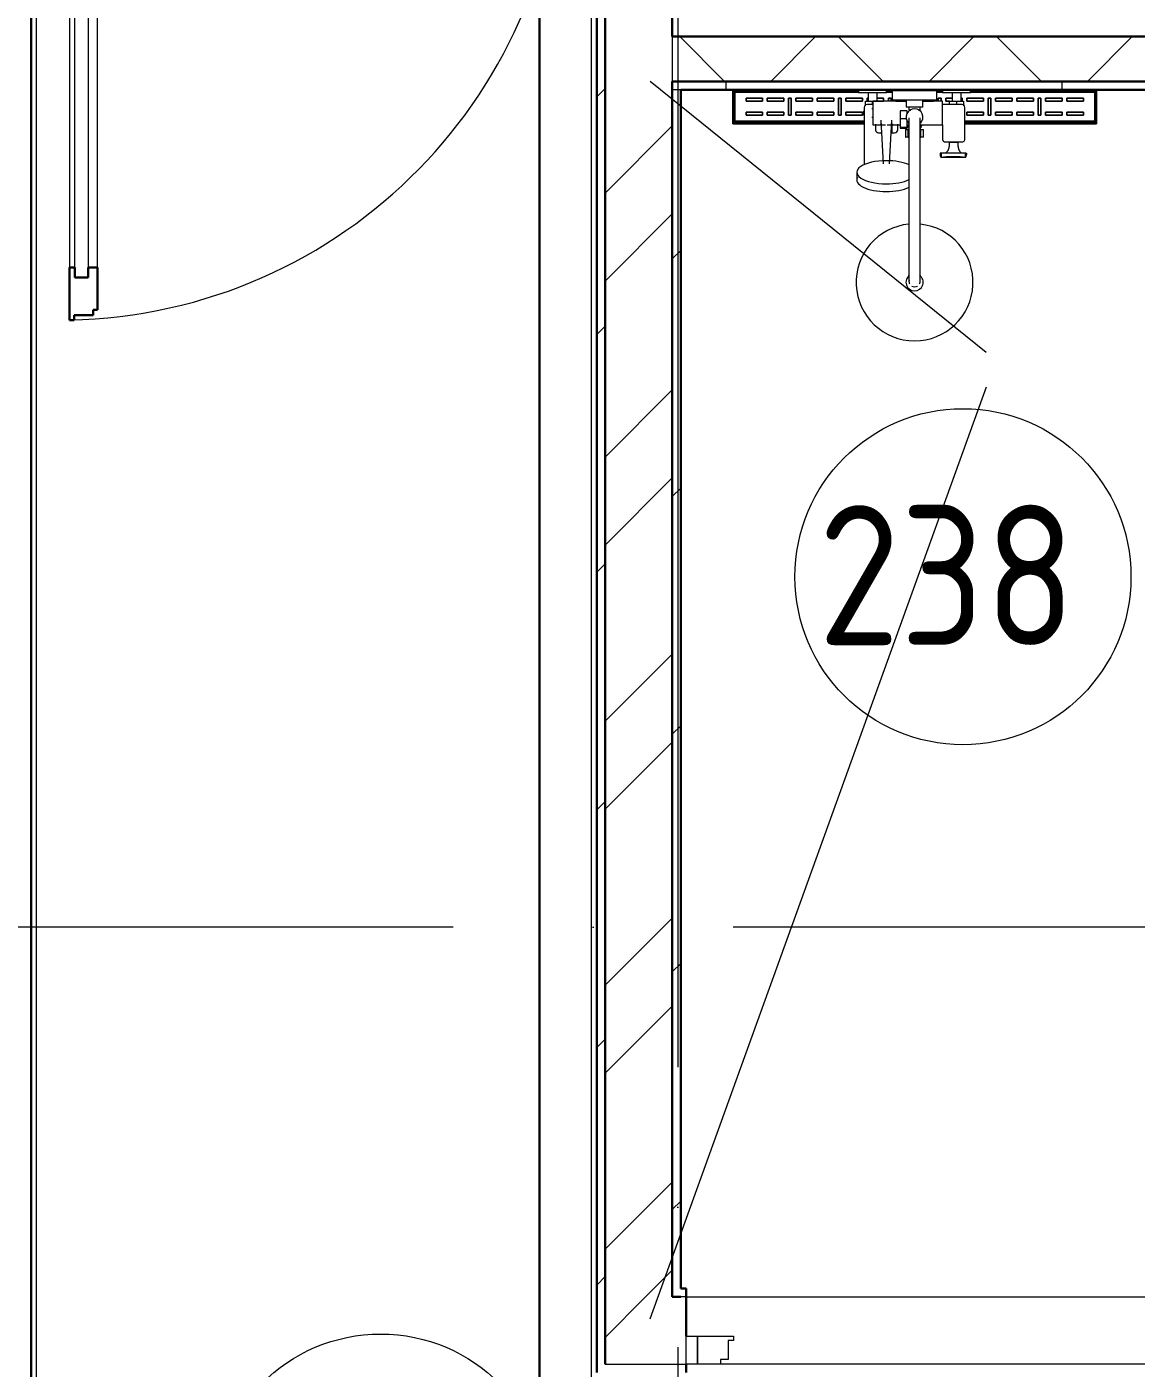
# Model space of a CAD drawing. Header units: millimetres. Extents: x -1073752 to 1436911, y -1379358 to 94781.
# Drawn here: x -1024216 to -1022235, y -991543 to -989148 of the extents above; entities that cross this region are included whole.
import ezdxf

# ---------------------------------------------------------------- set-up
doc = ezdxf.new("R2010")
doc.units = ezdxf.units.MM
doc.linetypes.add('ADSK_Линия сетки', pattern=[25, 20, -2.5, 0, -2.5])
doc.linetypes.add('ADSK_Сверху', pattern=[450, 300, -150])
for name, color, linetype, lineweight in [('Двери', 252, 'Continuous', 9), ('лс', 5, 'Continuous', 30), ('Марки помещений', 7, 'Continuous', 20), ('Обобщенные модели', 252, 'Continuous', 18), ('Ограждение', 252, 'Continuous', 9), ('Оси', 252, 'Continuous', 9), ('Сантехника', 252, 'Continuous', 9), ('Стены наружные', 7, 'Continuous', 18), ('Стены штриховка', 7, 'Continuous', 9)]:
    doc.layers.add(name, color=color, linetype=linetype, lineweight=lineweight)
doc.layers.add('Двери открывание', color=7, linetype='Continuous', lineweight=9, true_color=0xc0c0c0)
doc.layers.add('Линии', color=7, linetype='Continuous', lineweight=9, true_color=0x00a600)
doc.styles.add('GOST Common_2', font='', dxfattribs={"width": 0.9, "height": 250})
doc.styles.get('GOST Common_2').set_extended_font_data('GOST type B')

# ---------------------------------------------------------------- blocks, each defined once
blk = doc.blocks.new('2 этаж')
at = {"layer": 'Двери', "color": 251, "true_color": 0x636466}
for p, q in [((134640, 18848.7), (134640, 18138.7)), ((134649, 18120.7), (134649, 18866.7)), ((134673, 18866.7), (134673, 18120.7)), ((134690, 18138.7), (134690, 18848.7)), ((134673, 18120.7), (134649, 18120.7)), ((135741, 16230.7), (135761, 16230.7)), ((135741, 16180.7), (135741, 16230.7)), ((135761, 16230.7), (135761, 16180.7)), ((135761, 16230.7), (135825, 16230.7)), ((135761, 16180.7), (135761, 16230.7)), ((135816, 16222.7), (135816, 16188.7)), ((135825, 16222.7), (135816, 16222.7)), ((135825, 16230.7), (135825, 16222.7)), ((135761, 16180.7), (135741, 16180.7)), ((135802, 16180.7), (135761, 16180.7)), ((135802, 16188.7), (135802, 16180.7)), ((135816, 16188.7), (135802, 16188.7))]:
    blk.add_line(p, q, dxfattribs=at)
at = {"layer": 'Двери', "color": 251, "lineweight": 30, "true_color": 0x636466}
for p, q in [((134640, 18138.7), (134640, 18044.7)), ((134649, 18138.7), (134640, 18138.7)), ((134649, 18120.7), (134649, 18138.7)), ((134673, 18138.7), (134673, 18120.7)), ((134690, 18138.7), (134673, 18138.7)), ((134690, 18062.7), (134690, 18138.7)), ((134673, 18120.7), (134649, 18120.7)), ((134682, 18053.7), (134682, 18062.7)), ((134682, 18062.7), (134690, 18062.7)), ((134640, 18044.7), (134648, 18044.7)), ((134648, 18044.7), (134648, 18053.7)), ((134648, 18053.7), (134682, 18053.7))]:
    blk.add_line(p, q, dxfattribs=at)
at = {"layer": 'Двери открывание', "color": 251, "true_color": 0x636466}
blk.add_arc((134622, 18942.7), 898, 271.1485, 0, dxfattribs=at)
at = {"layer": 'Линии', "color": 251, "linetype": 'ADSK_Сверху', "ltscale": 100, "true_color": 0x636466}
for p, q in [((136276.6, 17986.7), (135676.4, 18470.7)), ((136276.6, 17924.8), (135676, 16260.7))]:
    blk.add_line(p, q, dxfattribs=at)
at = {"layer": 'Марки помещений', "color": 251, "true_color": 0x636466}
for centre in [(136234.9, 17586.4), (135195.3, 15934.2)]:
    blk.add_circle(centre, 300, dxfattribs=at)
at = {"layer": 'Обобщенные модели', "color": 251, "lineweight": 9, "true_color": 0x636466}
for p, q in [((136194.2, 18342.7), (136194.2, 18339.3)), ((136196.2, 18342.7), (136194.4, 18342.7)), ((136196.2, 18342.7), (136196.2, 18335.3)), ((136239.3, 18342.7), (136196.2, 18342.7)), ((136196.2, 18335.3), (136196.2, 18342.7)), ((136196.2, 18335.3), (136239.3, 18335.3)), ((136239.3, 18335.3), (136239.3, 18342.7)), ((136240.8, 18342.7), (136239.3, 18342.7)), ((136239.3, 18342.7), (136239.3, 18335.3)), ((136241, 18342.7), (136241, 18340)), ((136241.1, 18339.6), (136241.1, 18342.7))]:
    blk.add_line(p, q, dxfattribs=at)
for points, knots in [([(136194.2, 18338.8), (136194.2, 18338.6), (136194.3, 18338.3), (136194.4, 18337.6), (136194.6, 18337), (136194.8, 18336.4), (136195, 18336), (136195.5, 18335.6), (136195.9, 18335.4), (136196.2, 18335.3)], [0.3333333, 0.3333333, 0.3333333, 0.3333333, 0.4166667, 0.5, 0.5833333, 0.6666667, 0.75, 0.8333333, 1, 1, 1, 1]), ([(136196.2, 18335.3), (136196.2, 18335.3), (136196.8, 18335.3), (136198.7, 18335.6), (136200, 18335.8), (136201.2, 18335.9), (136202.5, 18336), (136203.8, 18336.2), (136205.3, 18336.4), (136206.9, 18336.5), (136208.6, 18336.6), (136210.9, 18336.8), (136215.2, 18337), (136220.3, 18337), (136224.5, 18336.8), (136226.9, 18336.6), (136228.5, 18336.5), (136230.1, 18336.4), (136231.6, 18336.2), (136233, 18336), (136234.3, 18335.9), (136235.4, 18335.8), (136236.8, 18335.6), (136238.6, 18335.3), (136239.3, 18335.3), (136239.3, 18335.3)], [0, 0, 0, 0, 0.111111, 0.166667, 0.194444, 0.222222, 0.25, 0.277778, 0.305556, 0.333333, 0.361111, 0.388889, 0.444444, 0.555556, 0.611111, 0.638889, 0.666667, 0.694444, 0.722222, 0.75, 0.777778, 0.805556, 0.833333, 0.888889, 1, 1, 1, 1]), ([(136239.3, 18335.3), (136239.5, 18335.4), (136239.9, 18335.6), (136240.2, 18336.1), (136240.4, 18336.4), (136240.6, 18337), (136240.8, 18337.7), (136240.9, 18338.3), (136241, 18338.7), (136241, 18338.8)], [0, 0, 0, 0, 0.1666667, 0.25, 0.3333333, 0.4166667, 0.5, 0.5833333, 0.6666667, 0.6666667, 0.6666667, 0.6666667])]:
    blk.add_open_spline(points, degree=3, knots=knots, dxfattribs=at)
at = {"layer": 'Ограждение', "color": 251, "true_color": 0x636466}
for p, q in [((134581, 13285.7), (134581, 18960.7)), ((135571, 18960.7), (135571, 16155.7))]:
    blk.add_line(p, q, dxfattribs=at)
at = {"layer": 'Оси', "color": 251, "linetype": 'ADSK_Линия сетки', "ltscale": 100, "true_color": 0x636466}
for p, q in [((135726, 33711.4), (135726, -32265.4)), ((165326, 16960.7), (93603.7, 16960.7))]:
    blk.add_line(p, q, dxfattribs=at)
at = {"layer": 'Сантехника', "color": 251, "true_color": 0x636466}
for p, q in [((135823.8, 18394.8), (135823.8, 18455.7)), ((135823.8, 18455.7), (135823.8, 18394.8)), ((136048.5, 18454.8), (135825.8, 18454.8)), ((135825.8, 18454.8), (136048.5, 18454.8)), ((135825.8, 18454.8), (135825.8, 18396.7)), ((135825.8, 18396.7), (135825.8, 18454.8)), ((135827.4, 18448), (135827.4, 18453)), ((136048.5, 18453), (135827.4, 18453)), ((135827.4, 18451.5), (135827.4, 18453)), ((135827.4, 18451.5), (136048.5, 18451.5)), ((135827.4, 18451.5), (135827.4, 18448)), ((135827.4, 18403.4), (135827.4, 18448)), ((135827.4, 18448), (135827.4, 18403.4)), ((136048.5, 18455.7), (136048.5, 18450.7)), ((136048.5, 18450.7), (136098.5, 18450.7)), ((136065.5, 18450.7), (136065.5, 18435.7)), ((136081.5, 18435.7), (136081.5, 18450.7)), ((136098.5, 18450.7), (136098.5, 18455.7)), ((136198.5, 18454.8), (136098.5, 18454.8)), ((136098.5, 18454.8), (136198.5, 18454.8)), ((136108.7, 18453), (136098.5, 18453)), ((136098.5, 18451.5), (136108.5, 18451.5)), ((136108.5, 18454.5), (136108.5, 18437.2)), ((136148.5, 18454.5), (136108.5, 18454.5)), ((136188.5, 18454.5), (136148.5, 18454.5)), ((136188.5, 18437.2), (136188.5, 18454.5)), ((136198.5, 18453), (136188.5, 18453)), ((136188.5, 18451.5), (136198.5, 18451.5)), ((136198.5, 18455.7), (136198.5, 18450.7)), ((136198.5, 18450.7), (136248.5, 18450.7)), ((136215.5, 18450.7), (136215.5, 18435.7)), ((136231.5, 18435.7), (136231.5, 18450.7)), ((136248.5, 18450.7), (136248.5, 18455.7)), ((136471.2, 18454.8), (136248.5, 18454.8)), ((136248.5, 18454.8), (136471.2, 18454.8)), ((136470.1, 18453), (136248.5, 18453)), ((136248.5, 18451.5), (136470.1, 18451.5)), ((136470.1, 18453), (136470.1, 18448)), ((136470.1, 18453), (136470.1, 18451.5)), ((136470.1, 18448), (136470.1, 18451.5)), ((136470.1, 18448), (136470.1, 18403.4)), ((136470.1, 18403.4), (136470.1, 18448)), ((136471.2, 18396.7), (136471.2, 18454.8)), ((136471.2, 18454.8), (136471.2, 18396.7)), ((136473.2, 18455.7), (136473.2, 18394.8)), ((136473.2, 18394.8), (136473.2, 18455.7)), ((135877.1, 18440.7), (135847.6, 18440.7)), ((135847.6, 18440.7), (135847.6, 18435.7)), ((135847.6, 18435.7), (135847.6, 18440.7)), ((135847.6, 18440.7), (135877.1, 18440.7)), ((135847.6, 18435.7), (135877.1, 18435.7)), ((135877.1, 18435.7), (135847.6, 18435.7)), ((135877.1, 18435.7), (135877.1, 18440.7)), ((135877.1, 18440.7), (135877.1, 18435.7)), ((135915, 18440.7), (135885.5, 18440.7)), ((135885.5, 18440.7), (135885.5, 18435.7)), ((135885.5, 18435.7), (135885.5, 18440.7)), ((135885.5, 18440.7), (135915, 18440.7)), ((135885.5, 18435.7), (135915, 18435.7)), ((135915, 18435.7), (135885.5, 18435.7)), ((135915, 18435.7), (135915, 18440.7)), ((135915, 18440.7), (135915, 18435.7)), ((135928.3, 18440.7), (135923.4, 18440.7)), ((135923.4, 18440.7), (135923.4, 18410.7)), ((135923.4, 18410.7), (135923.4, 18440.7)), ((135923.4, 18440.7), (135928.3, 18440.7)), ((135928.3, 18410.7), (135928.3, 18440.7)), ((135928.3, 18440.7), (135928.3, 18410.7)), ((135966.2, 18440.7), (135936.7, 18440.7)), ((135936.7, 18440.7), (135936.7, 18435.7)), ((135936.7, 18435.7), (135936.7, 18440.7)), ((135936.7, 18440.7), (135966.2, 18440.7)), ((135936.7, 18435.7), (135966.2, 18435.7)), ((135966.2, 18435.7), (135936.7, 18435.7)), ((135966.2, 18435.7), (135966.2, 18440.7)), ((135966.2, 18440.7), (135966.2, 18435.7)), ((136004.2, 18440.7), (135974.6, 18440.7)), ((135974.6, 18440.7), (135974.6, 18435.7)), ((135974.6, 18435.7), (135974.6, 18440.7)), ((135974.6, 18440.7), (136004.2, 18440.7)), ((135974.6, 18435.7), (136004.2, 18435.7)), ((136004.2, 18435.7), (135974.6, 18435.7)), ((136004.2, 18435.7), (136004.2, 18440.7)), ((136004.2, 18440.7), (136004.2, 18435.7)), ((136017.5, 18440.7), (136012.5, 18440.7)), ((136012.5, 18440.7), (136012.5, 18410.7)), ((136012.5, 18410.7), (136012.5, 18440.7)), ((136012.5, 18440.7), (136017.5, 18440.7)), ((136017.5, 18410.7), (136017.5, 18440.7)), ((136017.5, 18440.7), (136017.5, 18410.7)), ((136055.4, 18440.7), (136025.8, 18440.7)), ((136025.8, 18440.7), (136025.8, 18435.7)), ((136025.8, 18435.7), (136025.8, 18440.7)), ((136025.8, 18440.7), (136055.4, 18440.7)), ((136025.8, 18435.7), (136055.4, 18435.7)), ((136055.4, 18435.7), (136025.8, 18435.7)), ((136055.4, 18435.7), (136055.4, 18440.7)), ((136055.4, 18440.7), (136055.4, 18435.7)), ((136058.7, 18424.4), (136058.7, 18322)), ((136061, 18435.7), (136073.5, 18435.7)), ((136061, 18427.4), (136061, 18435.7)), ((136073.8, 18429.4), (136063.7, 18429.4)), ((136065.5, 18440.7), (136063.8, 18440.7)), ((136063.8, 18440.7), (136063.8, 18435.7)), ((136063.8, 18435.7), (136063.8, 18440.7)), ((136063.8, 18440.7), (136065.5, 18440.7)), ((136073.8, 18421.8), (136072.3, 18421.8)), ((136073.5, 18435.7), (136086, 18435.7)), ((136073.5, 18429.4), (136073.5, 18435.7)), ((136133.7, 18435.4), (136073.8, 18435.4)), ((136073.8, 18435.4), (136073.8, 18393.2)), ((136093.3, 18440.7), (136081.5, 18440.7)), ((136081.5, 18440.7), (136093.3, 18440.7)), ((136086, 18435.7), (136093.3, 18435.7)), ((136093.3, 18435.7), (136086, 18435.7)), ((136093.3, 18435.7), (136093.3, 18440.7)), ((136093.3, 18440.7), (136093.3, 18435.7)), ((136106.6, 18440.7), (136101.7, 18440.7)), ((136101.7, 18440.7), (136101.7, 18435.3)), ((136101.7, 18435.3), (136101.7, 18440.7)), ((136101.7, 18440.7), (136106.6, 18440.7)), ((136106.6, 18435.3), (136106.6, 18440.7)), ((136106.6, 18440.7), (136106.6, 18435.3)), ((136148.5, 18437.2), (136108.5, 18437.2)), ((136115, 18437.2), (136115, 18435.7)), ((136115, 18435.7), (136115, 18437.2)), ((136115, 18435.7), (136133.6, 18435.7)), ((136133.6, 18435.7), (136115, 18435.7)), ((136135.4, 18418), (136122.5, 18418)), ((136122.5, 18417.9), (136122.5, 18404.6)), ((136133.5, 18437.2), (136133.5, 18424.6)), ((136148.5, 18424.6), (136133.5, 18424.6)), ((136135.4, 18412), (136135.4, 18417.9)), ((136138.5, 18424.6), (136138.5, 18419.6)), ((136138.5, 18419.6), (136141.7, 18419.6)), ((136188.5, 18437.2), (136148.5, 18437.2)), ((136163.5, 18424.6), (136148.5, 18424.6)), ((136155.3, 18419.6), (136158.5, 18419.6)), ((136158.5, 18419.6), (136158.5, 18424.6)), ((136163.5, 18424.6), (136163.5, 18437.2)), ((136163.5, 18435.7), (136182.5, 18435.7)), ((136182.5, 18435.7), (136163.5, 18435.7)), ((136198.5, 18435.4), (136163.5, 18435.4)), ((136182.5, 18435.7), (136182.5, 18437.2)), ((136182.5, 18437.2), (136182.5, 18435.7)), ((136195.7, 18440.7), (136190.8, 18440.7)), ((136190.8, 18440.7), (136190.8, 18435.4)), ((136190.8, 18435.4), (136190.8, 18440.7)), ((136190.8, 18440.7), (136195.7, 18440.7)), ((136195.7, 18435.4), (136195.7, 18440.7)), ((136195.7, 18440.7), (136195.7, 18435.4)), ((136198.5, 18393.2), (136198.5, 18435.4)), ((136233.3, 18429.4), (136198.5, 18429.4)), ((136215.5, 18440.7), (136204.1, 18440.7)), ((136204.1, 18440.7), (136204.1, 18435.7)), ((136204.1, 18435.7), (136204.1, 18440.7)), ((136204.1, 18440.7), (136215.5, 18440.7)), ((136204.1, 18435.7), (136211, 18435.7)), ((136211, 18435.7), (136204.1, 18435.7)), ((136211, 18435.7), (136223.5, 18435.7)), ((136211, 18429.4), (136211, 18435.7)), ((136223.5, 18435.7), (136236, 18435.7)), ((136223.5, 18435.7), (136223.5, 18429.4)), ((136233.7, 18440.7), (136231.5, 18440.7)), ((136231.5, 18440.7), (136233.7, 18440.7)), ((136233.7, 18435.7), (136233.7, 18440.7)), ((136233.7, 18440.7), (136233.7, 18435.7)), ((136236, 18435.7), (136236, 18427.3)), ((136238.3, 18366.7), (136238.3, 18424.4)), ((136271.6, 18440.7), (136242, 18440.7)), ((136242, 18440.7), (136242, 18435.7)), ((136242, 18435.7), (136242, 18440.7)), ((136242, 18440.7), (136271.6, 18440.7)), ((136242, 18435.7), (136271.6, 18435.7)), ((136271.6, 18435.7), (136242, 18435.7)), ((136271.6, 18435.7), (136271.6, 18440.7)), ((136271.6, 18440.7), (136271.6, 18435.7)), ((136284.9, 18440.7), (136280, 18440.7)), ((136280, 18440.7), (136280, 18410.7)), ((136280, 18410.7), (136280, 18440.7)), ((136280, 18440.7), (136284.9, 18440.7)), ((136284.9, 18410.7), (136284.9, 18440.7)), ((136284.9, 18440.7), (136284.9, 18410.7)), ((136322.8, 18440.7), (136293.3, 18440.7)), ((136293.3, 18440.7), (136293.3, 18435.7)), ((136293.3, 18435.7), (136293.3, 18440.7)), ((136293.3, 18440.7), (136322.8, 18440.7)), ((136293.3, 18435.7), (136322.8, 18435.7)), ((136322.8, 18435.7), (136293.3, 18435.7)), ((136322.8, 18435.7), (136322.8, 18440.7)), ((136322.8, 18440.7), (136322.8, 18435.7)), ((136360.7, 18440.7), (136331.2, 18440.7)), ((136331.2, 18440.7), (136331.2, 18435.7)), ((136331.2, 18435.7), (136331.2, 18440.7)), ((136331.2, 18440.7), (136360.7, 18440.7)), ((136331.2, 18435.7), (136360.7, 18435.7)), ((136360.7, 18435.7), (136331.2, 18435.7)), ((136360.7, 18435.7), (136360.7, 18440.7)), ((136360.7, 18440.7), (136360.7, 18435.7)), ((136374, 18440.7), (136369.1, 18440.7)), ((136369.1, 18440.7), (136369.1, 18410.7)), ((136369.1, 18410.7), (136369.1, 18440.7)), ((136369.1, 18440.7), (136374, 18440.7)), ((136374, 18410.7), (136374, 18440.7)), ((136374, 18440.7), (136374, 18410.7)), ((136412, 18440.7), (136382.4, 18440.7)), ((136382.4, 18440.7), (136382.4, 18435.7)), ((136382.4, 18435.7), (136382.4, 18440.7)), ((136382.4, 18440.7), (136412, 18440.7)), ((136382.4, 18435.7), (136412, 18435.7)), ((136412, 18435.7), (136382.4, 18435.7)), ((136412, 18435.7), (136412, 18440.7)), ((136412, 18440.7), (136412, 18435.7)), ((136449.9, 18440.7), (136420.3, 18440.7)), ((136420.3, 18440.7), (136420.3, 18435.7)), ((136420.3, 18435.7), (136420.3, 18440.7)), ((136420.3, 18440.7), (136449.9, 18440.7)), ((136420.3, 18435.7), (136449.9, 18435.7)), ((136449.9, 18435.7), (136420.3, 18435.7)), ((136449.9, 18435.7), (136449.9, 18440.7)), ((136449.9, 18440.7), (136449.9, 18435.7)), ((136058.7, 18394.8), (135823.8, 18394.8)), ((135823.8, 18394.8), (136058.7, 18394.8)), ((135825.8, 18396.7), (136058.7, 18396.7)), ((136058.7, 18396.7), (135825.8, 18396.7)), ((135827.4, 18403.4), (135827.4, 18399.9)), ((135827.4, 18398.4), (135827.4, 18403.4)), ((136058.7, 18399.9), (135827.4, 18399.9)), ((135827.4, 18398.4), (135827.4, 18399.9)), ((136058.7, 18398.4), (135827.4, 18398.4)), ((135877.1, 18415.7), (135847.6, 18415.7)), ((135847.6, 18415.7), (135847.6, 18410.7)), ((135847.6, 18410.7), (135847.6, 18415.7)), ((135847.6, 18415.7), (135877.1, 18415.7)), ((135847.6, 18410.7), (135877.1, 18410.7)), ((135877.1, 18410.7), (135847.6, 18410.7)), ((135877.1, 18410.7), (135877.1, 18415.7)), ((135877.1, 18415.7), (135877.1, 18410.7)), ((135915, 18415.7), (135885.5, 18415.7)), ((135885.5, 18415.7), (135885.5, 18410.7)), ((135885.5, 18410.7), (135885.5, 18415.7)), ((135885.5, 18415.7), (135915, 18415.7)), ((135885.5, 18410.7), (135915, 18410.7)), ((135915, 18410.7), (135885.5, 18410.7)), ((135915, 18410.7), (135915, 18415.7)), ((135915, 18415.7), (135915, 18410.7)), ((135923.4, 18410.7), (135928.3, 18410.7)), ((135928.3, 18410.7), (135923.4, 18410.7)), ((135966.2, 18415.7), (135936.7, 18415.7)), ((135936.7, 18415.7), (135936.7, 18410.7)), ((135936.7, 18410.7), (135936.7, 18415.7)), ((135936.7, 18415.7), (135966.2, 18415.7)), ((135936.7, 18410.7), (135966.2, 18410.7)), ((135966.2, 18410.7), (135936.7, 18410.7)), ((135966.2, 18410.7), (135966.2, 18415.7)), ((135966.2, 18415.7), (135966.2, 18410.7)), ((136004.2, 18415.7), (135974.6, 18415.7)), ((135974.6, 18415.7), (135974.6, 18410.7)), ((135974.6, 18410.7), (135974.6, 18415.7)), ((135974.6, 18415.7), (136004.2, 18415.7)), ((135974.6, 18410.7), (136004.2, 18410.7)), ((136004.2, 18410.7), (135974.6, 18410.7)), ((136004.2, 18410.7), (136004.2, 18415.7)), ((136004.2, 18415.7), (136004.2, 18410.7)), ((136012.5, 18410.7), (136017.5, 18410.7)), ((136017.5, 18410.7), (136012.5, 18410.7)), ((136055.4, 18415.7), (136025.8, 18415.7)), ((136025.8, 18415.7), (136025.8, 18410.7)), ((136025.8, 18410.7), (136025.8, 18415.7)), ((136025.8, 18415.7), (136055.4, 18415.7)), ((136025.8, 18410.7), (136055.4, 18410.7)), ((136055.4, 18410.7), (136025.8, 18410.7)), ((136055.4, 18410.7), (136055.4, 18415.7)), ((136055.4, 18415.7), (136055.4, 18410.7)), ((136072.3, 18406.8), (136073.8, 18406.8)), ((136078.8, 18394.5), (136078.8, 18384)), ((136088.1, 18401.7), (136092.5, 18323.8)), ((136103.7, 18323.8), (136108.1, 18401.7)), ((136118.4, 18384.2), (136118.4, 18394.5)), ((136122.5, 18404.6), (136122.5, 18389.2)), ((136122.5, 18404.6), (136134.5, 18404.6)), ((136135.4, 18389.2), (136135.4, 18402.5)), ((136470.1, 18399.9), (136238.3, 18399.9)), ((136470.1, 18398.4), (136238.3, 18398.4)), ((136238.3, 18396.7), (136471.2, 18396.7)), ((136471.2, 18396.7), (136238.3, 18396.7)), ((136473.2, 18394.8), (136238.3, 18394.8)), ((136238.3, 18394.8), (136473.2, 18394.8)), ((136271.6, 18415.7), (136242, 18415.7)), ((136242, 18415.7), (136242, 18410.7)), ((136242, 18410.7), (136242, 18415.7)), ((136242, 18415.7), (136271.6, 18415.7)), ((136242, 18410.7), (136271.6, 18410.7)), ((136271.6, 18410.7), (136242, 18410.7)), ((136271.6, 18410.7), (136271.6, 18415.7)), ((136271.6, 18415.7), (136271.6, 18410.7)), ((136280, 18410.7), (136284.9, 18410.7)), ((136284.9, 18410.7), (136280, 18410.7)), ((136322.8, 18415.7), (136293.3, 18415.7)), ((136293.3, 18415.7), (136293.3, 18410.7)), ((136293.3, 18410.7), (136293.3, 18415.7)), ((136293.3, 18415.7), (136322.8, 18415.7)), ((136293.3, 18410.7), (136322.8, 18410.7)), ((136322.8, 18410.7), (136293.3, 18410.7)), ((136322.8, 18410.7), (136322.8, 18415.7)), ((136322.8, 18415.7), (136322.8, 18410.7)), ((136360.7, 18415.7), (136331.2, 18415.7)), ((136331.2, 18415.7), (136331.2, 18410.7)), ((136331.2, 18410.7), (136331.2, 18415.7)), ((136331.2, 18415.7), (136360.7, 18415.7)), ((136331.2, 18410.7), (136360.7, 18410.7)), ((136360.7, 18410.7), (136331.2, 18410.7)), ((136360.7, 18410.7), (136360.7, 18415.7)), ((136360.7, 18415.7), (136360.7, 18410.7)), ((136369.1, 18410.7), (136374, 18410.7)), ((136374, 18410.7), (136369.1, 18410.7)), ((136412, 18415.7), (136382.4, 18415.7)), ((136382.4, 18415.7), (136382.4, 18410.7)), ((136382.4, 18410.7), (136382.4, 18415.7)), ((136382.4, 18415.7), (136412, 18415.7)), ((136382.4, 18410.7), (136412, 18410.7)), ((136412, 18410.7), (136382.4, 18410.7)), ((136412, 18410.7), (136412, 18415.7)), ((136412, 18415.7), (136412, 18410.7)), ((136449.9, 18415.7), (136420.3, 18415.7)), ((136420.3, 18415.7), (136420.3, 18410.7)), ((136420.3, 18410.7), (136420.3, 18415.7)), ((136420.3, 18415.7), (136449.9, 18415.7)), ((136420.3, 18410.7), (136449.9, 18410.7)), ((136449.9, 18410.7), (136420.3, 18410.7)), ((136449.9, 18410.7), (136449.9, 18415.7)), ((136449.9, 18415.7), (136449.9, 18410.7)), ((136470.1, 18399.9), (136470.1, 18403.4)), ((136470.1, 18403.4), (136470.1, 18398.4)), ((136470.1, 18399.9), (136470.1, 18398.4)), ((136073.8, 18393.2), (136096.7, 18393.2)), ((136084.2, 18379.1), (136089.3, 18379.1)), ((136089.3, 18379.1), (136089.3, 18380.3)), ((136099.4, 18393.2), (136122.5, 18393.2)), ((136107.9, 18390.4), (136107.9, 18392.5)), ((136107.9, 18390.4), (136107.9, 18379.1)), ((136107.9, 18379.1), (136112.9, 18379.1)), ((136122.5, 18389.2), (136122.5, 18387.1)), ((136122.5, 18389.2), (136135.4, 18389.2)), ((136122.5, 18387.1), (136135.4, 18387.1)), ((136132.3, 18384.7), (136132.3, 18371.5)), ((136132.7, 18384.7), (136132.3, 18384.7)), ((136132.3, 18371.5), (136132.7, 18371.5)), ((136132.7, 18384.7), (136137.2, 18384.7)), ((136132.7, 18371.5), (136132.7, 18384.7)), ((136137.2, 18371.5), (136132.7, 18371.5)), ((136135.4, 18393.2), (136138.8, 18393.2)), ((136135.4, 18387.1), (136135.4, 18389.2)), ((136136.9, 18384.7), (136137.2, 18384.7)), ((136137.2, 18371.5), (136136.9, 18371.5)), ((136138.9, 18384.7), (136137.2, 18384.7)), ((136137.2, 18371.5), (136137.2, 18384.7)), ((136137.2, 18371.5), (136138.4, 18371.5)), ((136137.5, 18387.7), (136139.1, 18387.7)), ((136138.4, 18371.5), (136138.4, 18362.7)), ((136138.5, 18382.6), (136138.5, 18144.4)), ((136157.9, 18387.7), (136159.5, 18387.7)), ((136159.8, 18384.7), (136158.1, 18384.7)), ((136158.2, 18393.2), (136198.5, 18393.2)), ((136158.5, 18144.4), (136158.5, 18382.6)), ((136158.6, 18371.5), (136159.8, 18371.5)), ((136158.6, 18362.7), (136158.6, 18371.5)), ((136159.8, 18384.7), (136164.3, 18384.7)), ((136159.8, 18384.7), (136160.2, 18384.7)), ((136159.8, 18371.5), (136159.8, 18384.7)), ((136160.2, 18371.5), (136159.8, 18371.5)), ((136164.3, 18371.5), (136159.8, 18371.5)), ((136164.7, 18384.7), (136164.3, 18384.7)), ((136164.3, 18371.5), (136164.3, 18384.7)), ((136164.3, 18371.5), (136164.7, 18371.5)), ((136164.7, 18371.5), (136164.7, 18384.7)), ((136198.5, 18393.2), (136198.5, 18366.8)), ((136203.4, 18362.7), (136234.4, 18362.7)), ((136210.2, 18362.1), (136210.2, 18354.6)), ((136210.2, 18362.1), (136218.2, 18362.1)), ((136218.2, 18362.1), (136226.3, 18362.1)), ((136226.3, 18354.6), (136226.3, 18362.1)), ((136045.3, 18308.6), (136045.3, 18294.8))]:
    blk.add_line(p, q, dxfattribs=at)
at = {"layer": 'Сантехника', "color": 251, "true_color": 0x636466, "flags": 128}
for points in [[(136057.4, 18414.3), (136057.5, 18414.6), (136057.5, 18414.9), (136057.5, 18415.2), (136057.5, 18415.5), (136057.6, 18415.8), (136057.7, 18416.1), (136057.7, 18416.3), (136057.8, 18416.6), (136057.9, 18416.9), (136058, 18417.2), (136058.2, 18417.5), (136058.3, 18417.7), (136058.4, 18418), (136058.6, 18418.3), (136058.8, 18418.5)], [(136058.6, 18410.2), (136058.5, 18410.5), (136058.3, 18410.7), (136058.2, 18411), (136058.1, 18411.3), (136058, 18411.5), (136057.9, 18411.8), (136057.8, 18412.1), (136057.7, 18412.4), (136057.6, 18412.7), (136057.6, 18413), (136057.5, 18413.3), (136057.5, 18413.6), (136057.5, 18413.9), (136057.4, 18414.2), (136057.4, 18414.3)], [(136138.5, 18405.7), (136138.5, 18405.7), (136138.5, 18405.7), (136138.5, 18405.6), (136138.5, 18405.4), (136138.5, 18405.3), (136138.5, 18405.1), (136138.5, 18404.8), (136138.5, 18404.5), (136138.5, 18404.2), (136138.5, 18403.9), (136138.5, 18403.5), (136138.5, 18403), (136138.5, 18402.6), (136138.5, 18402.1), (136138.5, 18401.6), (136138.5, 18401), (136138.5, 18400.4), (136138.5, 18399.8), (136138.5, 18399.2), (136138.5, 18398.5), (136138.5, 18397.8), (136138.5, 18397.1), (136138.5, 18396.3), (136138.5, 18395.5), (136138.5, 18394.7), (136138.5, 18393.9), (136138.5, 18393.1), (136138.5, 18392.2), (136138.5, 18391.4), (136138.5, 18390.5), (136138.5, 18389.6), (136138.5, 18388.7), (136138.5, 18387.7), (136138.5, 18386.8), (136138.5, 18385.9), (136138.5, 18384.9), (136138.5, 18384), (136138.5, 18383), (136138.5, 18382.6)], [(136158.5, 18382.6), (136158.5, 18383.6), (136158.5, 18384.6), (136158.5, 18385.5), (136158.5, 18386.4), (136158.5, 18387.4), (136158.5, 18388.3), (136158.5, 18389.2), (136158.5, 18390.1), (136158.5, 18391), (136158.5, 18391.9), (136158.5, 18392.8), (136158.5, 18393.6), (136158.5, 18394.4), (136158.5, 18395.2), (136158.5, 18396), (136158.5, 18396.8), (136158.5, 18397.5), (136158.5, 18398.2), (136158.5, 18398.9), (136158.5, 18399.6), (136158.5, 18400.2), (136158.5, 18400.8), (136158.5, 18401.3), (136158.5, 18401.9), (136158.5, 18402.4), (136158.5, 18402.9), (136158.5, 18403.3), (136158.5, 18403.7), (136158.5, 18404.1), (136158.5, 18404.4), (136158.5, 18404.7), (136158.5, 18405), (136158.5, 18405.2), (136158.5, 18405.4), (136158.5, 18405.5), (136158.5, 18405.6), (136158.5, 18405.7), (136158.5, 18405.7), (136158.5, 18405.7)], [(136203.7, 18342.7), (136204.1, 18343), (136204.6, 18343.4), (136205, 18343.7), (136205.4, 18344.1), (136205.9, 18344.5), (136206.3, 18344.9), (136206.6, 18345.3), (136207, 18345.7), (136207.4, 18346.1), (136207.7, 18346.6), (136208, 18347.1), (136208.3, 18347.6), (136208.6, 18348), (136208.8, 18348.5), (136209, 18349.1), (136209.3, 18349.6), (136209.4, 18350.1), (136209.6, 18350.6), (136209.8, 18351.2), (136209.9, 18351.7), (136210, 18352.3), (136210.1, 18352.8), (136210.1, 18353.4), (136210.2, 18354), (136210.2, 18354.5), (136210.2, 18354.6)], [(136226.3, 18354.6), (136226.3, 18354), (136226.3, 18353.5), (136226.4, 18352.9), (136226.4, 18352.4), (136226.5, 18351.8), (136226.7, 18351.3), (136226.8, 18350.7), (136227, 18350.2), (136227.2, 18349.7), (136227.4, 18349.1), (136227.6, 18348.6), (136227.8, 18348.1), (136228.1, 18347.6), (136228.4, 18347.1), (136228.7, 18346.7), (136229, 18346.2), (136229.4, 18345.8), (136229.7, 18345.3), (136230.1, 18344.9), (136230.5, 18344.5), (136230.9, 18344.1), (136231.4, 18343.8), (136231.8, 18343.4), (136232.2, 18343.1), (136232.7, 18342.8), (136232.8, 18342.7)], [(136138.5, 18144.4), (136138.5, 18143.2), (136138.5, 18142), (136138.5, 18140.9), (136138.5, 18139.7), (136138.5, 18138.5), (136138.5, 18137.4), (136138.5, 18136.3), (136138.5, 18135.1), (136138.5, 18134), (136138.5, 18132.9), (136138.5, 18131.8), (136138.5, 18130.7), (136138.5, 18129.7), (136138.5, 18128.7), (136138.5, 18127.7), (136138.5, 18126.7), (136138.5, 18125.7), (136138.5, 18124.8), (136138.5, 18123.9), (136138.5, 18123.1), (136138.5, 18122.2), (136138.5, 18121.4), (136138.5, 18120.7), (136138.5, 18120), (136138.5, 18119.3), (136138.5, 18118.6), (136138.5, 18118), (136138.5, 18117.5), (136138.5, 18116.9), (136138.5, 18116.4), (136138.5, 18116), (136138.5, 18115.6), (136138.5, 18115.3), (136138.5, 18114.9), (136138.5, 18114.7), (136138.5, 18114.5), (136138.5, 18114.3), (136138.5, 18114.2), (136138.5, 18114.1), (136138.5, 18114.1)], [(136158.5, 18114.1), (136158.5, 18114.1), (136158.5, 18114.2), (136158.5, 18114.3), (136158.5, 18114.4), (136158.5, 18114.6), (136158.5, 18114.9), (136158.5, 18115.2), (136158.5, 18115.6), (136158.5, 18115.9), (136158.5, 18116.4), (136158.5, 18116.9), (136158.5, 18117.4), (136158.5, 18117.9), (136158.5, 18118.5), (136158.5, 18119.2), (136158.5, 18119.9), (136158.5, 18120.6), (136158.5, 18121.3), (136158.5, 18122.1), (136158.5, 18122.9), (136158.5, 18123.8), (136158.5, 18124.7), (136158.5, 18125.6), (136158.5, 18126.6), (136158.5, 18127.5), (136158.5, 18128.5), (136158.5, 18129.6), (136158.5, 18130.6), (136158.5, 18131.7), (136158.5, 18132.7), (136158.5, 18133.8), (136158.5, 18135), (136158.5, 18136.1), (136158.5, 18137.2), (136158.5, 18138.4), (136158.5, 18139.5), (136158.5, 18140.7), (136158.5, 18141.9), (136158.5, 18143), (136158.5, 18144.2), (136158.5, 18144.4)]]:
    blk.add_lwpolyline(points, dxfattribs=at)
at = {"layer": 'Сантехника', "color": 251, "true_color": 0x636466}
for centre, radius, start, end in [((136063.7, 18424.4), 5, 90, 180), ((136148.5, 18407.1), 15, 90, 225), ((136148.5, 18407.1), 15, 315, 90), ((136233.3, 18424.4), 5, 0, 90), ((136120.5, 18384.8), 17.2, 9.6958, 29.1813), ((136176.4, 18384.8), 17.2, 150.8187, 170.3042), ((136203.4, 18367.7), 5, 190.7348, 270), ((136233.3, 18367.6), 5, 282.0451, 349.4262), ((136148.5, 18112), 104.4, 95.5433, 270), ((136148.5, 18112), 104.4, 270, 84.4004), ((136148.5, 18112), 15.3, 125.2067, 270), ((136148.5, 18114.1), 10, 171.3374, 210), ((136148.5, 18112), 15.3, 270, 54.7933), ((136148.5, 18114.1), 10, 330, 8.6626), ((136148.5, 18114.1), 10, 240, 270), ((136148.5, 18114.1), 10, 270, 300)]:
    blk.add_arc(centre, radius, start, end, dxfattribs=at)
for centre, major_axis, ratio, start_param, end_param in [((136098.6, 18396.1), (11.1, 0), 0.920505, 3.217557, 3.724253), ((136098.6, 18396.1), (11.1, 0), 0.920505, 5.700525, 6.207221), ((136084.2, 18384), (5.38, 0), 0.920505, 3.141593, 4.712389), ((136112.9, 18384.2), (-5.51, 0), 0.920505, 1.570796, 3.141593), ((136098.1, 18308.6), (-52.8, 0), 0.390731, 4.712389, 7.853982), ((136098.1, 18308.6), (52.8, 0), 0.390731, 0.694281, 1.570796), ((136098.1, 18294.8), (52.8, 0), 0.390731, 2.917193, 4.712389), ((136098.1, 18308.6), (-52.8, 0), 0.390731, 1.570796, 2.455637), ((136098.1, 18294.8), (-52.8, 0), 0.390731, 1.570796, 2.455637)]:
    blk.add_ellipse(centre, major_axis=major_axis, ratio=ratio, start_param=start_param, end_param=end_param, dxfattribs=at)
at = {"layer": 'Стены наружные', "color": 251, "lineweight": 30, "true_color": 0x636466}
for p, q in [((134571, 18960.7), (134571, 13275.7)), ((135581, 16165.7), (135581, 18960.7)), ((135596, 18960.7), (135596, 16180.7)), ((135716, 18650.7), (135716, 18550.7)), ((135716, 18550.7), (137526, 18550.7)), ((136581, 18470.7), (135716, 18470.7)), ((135716, 16300.7), (135716, 18470.7)), ((135731, 18455.7), (136566, 18455.7)), ((135731, 18455.7), (135731, 16315.7)), ((135741, 16315.7), (135731, 16315.7)), ((135741, 16315.7), (135741, 16230.7)), ((135731, 16300.7), (135716, 16300.7)), ((135741, 16180.7), (135741, 16165.7))]:
    blk.add_line(p, q, dxfattribs=at)
at = {"layer": 'Стены наружные', "color": 251, "linetype": 'Continuous', "lineweight": 9, "true_color": 0x636466}
for p, q in [((135809.3, 18470.7), (135729.3, 18550.7)), ((135891.6, 18470.7), (135971.6, 18550.7)), ((136092.2, 18470.7), (136012.2, 18550.7)), ((136174.4, 18470.7), (136254.4, 18550.7)), ((136375, 18470.7), (136295, 18550.7)), ((136457.3, 18470.7), (136537.3, 18550.7)), ((135812, 18455.7), (135812, 18470.7)), ((136412, 18455.7), (136412, 18470.7)), ((135581, 18443), (135596, 18458)), ((135596, 18271.3), (135716, 18391.3)), ((135596, 18114.2), (135716, 18234.2)), ((135716, 18153.7), (135731, 18168.7)), ((135581, 18018.7), (135596, 18033.7)), ((135596, 17799.9), (135716, 17919.9)), ((135596, 17642.7), (135716, 17762.7)), ((135716, 17729.5), (135731, 17744.5)), ((135581, 17594.5), (135596, 17609.5)), ((135596, 17328.4), (135716, 17448.4)), ((135716, 17305.2), (135731, 17320.2)), ((135596, 17171.3), (135716, 17291.3)), ((135581, 17170.2), (135596, 17185.2)), ((135596, 16856.9), (135716, 16976.9)), ((135716, 16881), (135731, 16896)), ((135596, 16699.8), (135716, 16819.8)), ((135581, 16746), (135596, 16761)), ((135596, 16385.5), (135716, 16505.5)), ((135716, 16456.7), (135731, 16471.7)), ((135581, 16321.7), (135596, 16336.7)), ((135668.4, 16300.7), (135716, 16348.3)), ((135596, 16228.3), (135668.4, 16300.7))]:
    blk.add_line(p, q, dxfattribs=at)
at = {"layer": 'Стены наружные', "color": 251, "true_color": 0x636466}
for p, q in [((135741, 16300.7), (136771, 16300.7)), ((136710, 16180.7), (135802, 16180.7))]:
    blk.add_line(p, q, dxfattribs=at)
at = {"layer": 'Стены штриховка', "color": 251, "true_color": 0x636466}
for p, q in [((135716, 18550.7), (135716, 18470.7)), ((135731, 18455.7), (135716, 18455.7)), ((135741, 16300.7), (135731, 16300.7)), ((135596, 16180.7), (135741, 16180.7))]:
    blk.add_line(p, q, dxfattribs=at)
at = {"layer": 'Марки помещений', "color": 251, "true_color": 0x636466, "style": 'GOST Common_2', "width": 0.9}
blk.add_text('238', height=250, dxfattribs=at).set_placement((135976.1, 17464.1))

msp = doc.modelspace()

# ---------------------------------------------------------------- linework, layer by layer
at = {"layer": 'лс', "color": 5}
msp.add_line((-1023300.1, -993795.7), (-1023300.1, -985149.3), dxfattribs=at)

# ---------------------------------------------------------------- block references
msp.add_blockref('2 этаж', (-1158779.2, -1007716.5))

doc.saveas('drawing.dxf')
